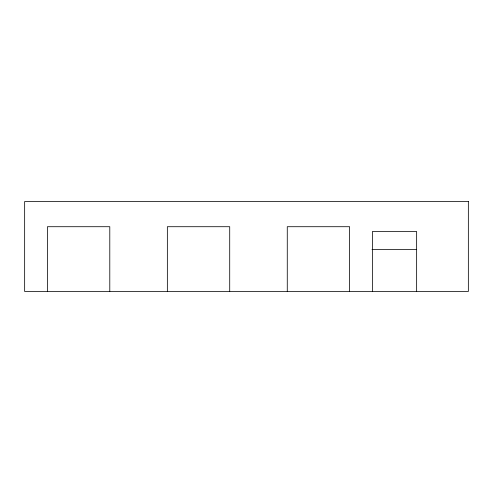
<?xml version="1.0" encoding="UTF-8"?>
<svg xmlns="http://www.w3.org/2000/svg" width="493" height="493" viewBox="0 0 493 493"><rect width="100%" height="100%" fill="white"/><g stroke="black" fill="none" stroke-linecap="round" stroke-linejoin="round"><path stroke-width="0.74" d="M371.987 249.495L416.64 249.495M416.64 291.468L416.64 231.513L372.412 231.513L372.412 291.468M349.629 291.468L349.629 226.712L287.271 226.712L287.271 291.468M229.713 291.468L229.713 226.712L167.355 226.712L167.355 291.468M109.791 291.468L109.791 226.712L47.433 226.712L47.433 291.468M468.35 201.532L24.65 201.532L24.65 291.468L468.35 291.468L468.35 201.532"/></g></svg>
